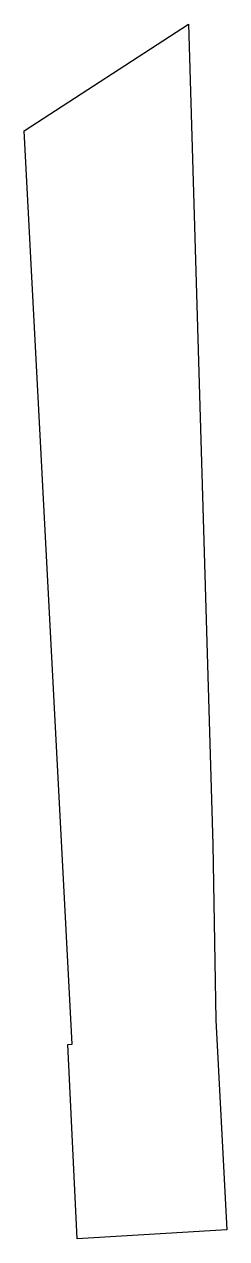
# Model space of a CAD drawing. Header units: inches. Extents: x 613329.6 to 613337.8, y 1318354 to 1318403.2.
import ezdxf

# ---------------------------------------------------------------- set-up
doc = ezdxf.new("R2010")
doc.units = ezdxf.units.IN
doc.header["$MEASUREMENT"] = 0

msp = doc.modelspace()

# ---------------------------------------------------------------- linework, layer by layer
msp.add_lwpolyline([(613337.1895, 1318369.9397), (613337.3088, 1318362.8217), (613337.7511, 1318354.3321), (613331.6918, 1318353.9713), (613331.3144, 1318361.8416), (613331.4941, 1318361.8511), (613329.5552, 1318398.8673), (613336.209, 1318403.1815), (613337.1895, 1318369.9397)], close=True)

doc.saveas('drawing.dxf')
